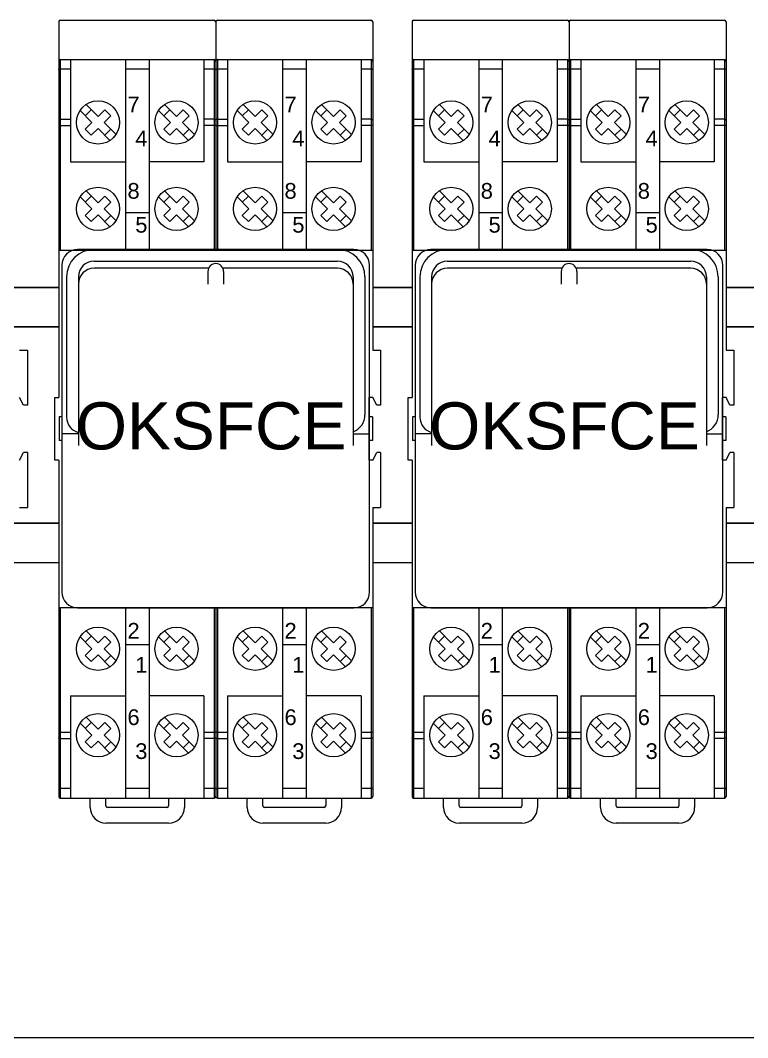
# Model space of a CAD drawing. Header units: millimetres. Extents: x 1359 to 3577, y 1336 to 3557.
# Drawn here: x 2029.5 to 2122.1, y 2256.6 to 2386.1 of the extents above; entities that cross this region are included whole.
import ezdxf

# ---------------------------------------------------------------- set-up
doc = ezdxf.new("R2010")
doc.units = ezdxf.units.MM
doc.set_wipeout_variables(frame=1)
doc.layers.add('000-PI-Oprema', color=30, linetype='Continuous', lineweight=5)
doc.layers.add('002-PI-Kabelska kanalica', color=150, linetype='Continuous')
doc.styles.get("Standard").update_dxf_attribs({"font": 'arial.ttf'})

msp = doc.modelspace()

# ---------------------------------------------------------------- linework, layer by layer
for p, q in [((1601.07, 2352.06), (2416.07, 2352.06)), ((1601.07, 2347.06), (2416.07, 2347.06)), ((1601.07, 2322.06), (2416.07, 2322.06))]:
    msp.add_line(p, q)
at = {"layer": '000-PI-Oprema', "color": 0, "linetype": 'ByBlock', "lineweight": 0}
for p, q in [((2034.57, 2386.06), (2054.17, 2386.06)), ((2054.57, 2386.06), (2074.17, 2386.06)), ((2079.57, 2386.06), (2099.17, 2386.06)), ((2099.57, 2386.06), (2119.17, 2386.06)), ((2034.57, 2381.06), (2054.17, 2381.06)), ((2035.87, 2381.06), (2035.87, 2368.06)), ((2052.87, 2381.06), (2052.87, 2368.06)), ((2054.57, 2381.06), (2074.17, 2381.06)), ((2055.87, 2381.06), (2055.87, 2368.06)), ((2072.87, 2381.06), (2072.87, 2368.06)), ((2079.57, 2381.06), (2099.17, 2381.06)), ((2080.87, 2381.06), (2080.87, 2368.06)), ((2097.87, 2381.06), (2097.87, 2368.06)), ((2099.57, 2381.06), (2119.17, 2381.06)), ((2100.87, 2381.06), (2100.87, 2368.06)), ((2117.87, 2381.06), (2117.87, 2368.06)), ((2035.87, 2379.84), (2034.57, 2379.84)), ((2045.87, 2379.84), (2042.87, 2379.84)), ((2054.17, 2379.84), (2052.87, 2379.84)), ((2055.87, 2379.84), (2054.57, 2379.84)), ((2065.87, 2379.84), (2062.87, 2379.84)), ((2074.17, 2379.84), (2072.87, 2379.84)), ((2080.87, 2379.84), (2079.57, 2379.84)), ((2090.87, 2379.84), (2087.87, 2379.84)), ((2099.17, 2379.84), (2097.87, 2379.84)), ((2100.87, 2379.84), (2099.57, 2379.84)), ((2110.87, 2379.84), (2107.87, 2379.84)), ((2119.17, 2379.84), (2117.87, 2379.84)), ((2037.85, 2375.35), (2039.37, 2373.83)), ((2047.85, 2375.35), (2049.37, 2373.83)), ((2057.85, 2375.35), (2059.37, 2373.83)), ((2067.85, 2375.35), (2069.37, 2373.83)), ((2082.85, 2375.35), (2084.37, 2373.83)), ((2092.85, 2375.35), (2094.37, 2373.83)), ((2102.85, 2375.35), (2104.37, 2373.83)), ((2112.85, 2375.35), (2114.37, 2373.83)), ((2037.08, 2374.57), (2038.59, 2373.06)), ((2037.74, 2373.9), (2038.52, 2374.68)), ((2039.37, 2373.83), (2040.22, 2374.68)), ((2040.15, 2373.06), (2041, 2373.9)), ((2040.22, 2374.68), (2041, 2373.9)), ((2047.08, 2374.57), (2048.59, 2373.06)), ((2047.74, 2373.9), (2048.52, 2374.68)), ((2049.37, 2373.83), (2050.22, 2374.68)), ((2050.15, 2373.06), (2051, 2373.9)), ((2050.22, 2374.68), (2051, 2373.9)), ((2057.08, 2374.57), (2058.59, 2373.06)), ((2057.74, 2373.9), (2058.52, 2374.68)), ((2059.37, 2373.83), (2060.22, 2374.68)), ((2060.15, 2373.06), (2061, 2373.9)), ((2060.22, 2374.68), (2061, 2373.9)), ((2067.08, 2374.57), (2068.59, 2373.06)), ((2067.74, 2373.9), (2068.52, 2374.68)), ((2069.37, 2373.83), (2070.22, 2374.68)), ((2070.15, 2373.06), (2071, 2373.9)), ((2070.22, 2374.68), (2071, 2373.9)), ((2082.08, 2374.57), (2083.59, 2373.06)), ((2082.74, 2373.9), (2083.52, 2374.68)), ((2084.37, 2373.83), (2085.22, 2374.68)), ((2085.15, 2373.06), (2086, 2373.9)), ((2085.22, 2374.68), (2086, 2373.9)), ((2092.08, 2374.57), (2093.59, 2373.06)), ((2092.74, 2373.9), (2093.52, 2374.68)), ((2094.37, 2373.83), (2095.22, 2374.68)), ((2095.15, 2373.06), (2096, 2373.9)), ((2095.22, 2374.68), (2096, 2373.9)), ((2102.08, 2374.57), (2103.59, 2373.06)), ((2102.74, 2373.9), (2103.52, 2374.68)), ((2104.37, 2373.83), (2105.22, 2374.68)), ((2105.15, 2373.06), (2106, 2373.9)), ((2105.22, 2374.68), (2106, 2373.9)), ((2112.08, 2374.57), (2113.59, 2373.06)), ((2112.74, 2373.9), (2113.52, 2374.68)), ((2114.37, 2373.83), (2115.22, 2374.68)), ((2115.15, 2373.06), (2116, 2373.9)), ((2115.22, 2374.68), (2116, 2373.9)), ((2034.37, 2372.68), (2035.87, 2372.68)), ((2034.57, 2373.46), (2035.87, 2373.46)), ((2037.74, 2372.21), (2038.59, 2373.06)), ((2040.15, 2373.06), (2041.67, 2371.54)), ((2047.74, 2372.21), (2048.59, 2373.06)), ((2050.15, 2373.06), (2051.67, 2371.54)), ((2054.17, 2373.46), (2052.87, 2373.46)), ((2054.37, 2372.68), (2052.87, 2372.68)), ((2054.37, 2372.68), (2055.87, 2372.68)), ((2054.57, 2373.46), (2055.87, 2373.46)), ((2057.74, 2372.21), (2058.59, 2373.06)), ((2060.15, 2373.06), (2061.67, 2371.54)), ((2067.74, 2372.21), (2068.59, 2373.06)), ((2070.15, 2373.06), (2071.67, 2371.54)), ((2074.17, 2373.46), (2072.87, 2373.46)), ((2074.37, 2372.68), (2072.87, 2372.68)), ((2079.37, 2372.68), (2080.87, 2372.68)), ((2079.57, 2373.46), (2080.87, 2373.46)), ((2082.74, 2372.21), (2083.59, 2373.06)), ((2085.15, 2373.06), (2086.67, 2371.54)), ((2092.74, 2372.21), (2093.59, 2373.06)), ((2095.15, 2373.06), (2096.67, 2371.54)), ((2099.17, 2373.46), (2097.87, 2373.46)), ((2099.37, 2372.68), (2097.87, 2372.68)), ((2099.37, 2372.68), (2100.87, 2372.68)), ((2099.57, 2373.46), (2100.87, 2373.46)), ((2102.74, 2372.21), (2103.59, 2373.06)), ((2105.15, 2373.06), (2106.67, 2371.54)), ((2112.74, 2372.21), (2113.59, 2373.06)), ((2115.15, 2373.06), (2116.67, 2371.54)), ((2119.17, 2373.46), (2117.87, 2373.46)), ((2119.37, 2372.68), (2117.87, 2372.68)), ((2037.74, 2372.21), (2038.52, 2371.43)), ((2038.52, 2371.43), (2039.37, 2372.28)), ((2039.37, 2372.28), (2040.89, 2370.76)), ((2040.22, 2371.43), (2041, 2372.21)), ((2047.74, 2372.21), (2048.52, 2371.43)), ((2048.52, 2371.43), (2049.37, 2372.28)), ((2049.37, 2372.28), (2050.89, 2370.76)), ((2050.22, 2371.43), (2051, 2372.21)), ((2057.74, 2372.21), (2058.52, 2371.43)), ((2058.52, 2371.43), (2059.37, 2372.28)), ((2059.37, 2372.28), (2060.89, 2370.76)), ((2060.22, 2371.43), (2061, 2372.21)), ((2067.74, 2372.21), (2068.52, 2371.43)), ((2068.52, 2371.43), (2069.37, 2372.28)), ((2069.37, 2372.28), (2070.89, 2370.76)), ((2070.22, 2371.43), (2071, 2372.21)), ((2082.74, 2372.21), (2083.52, 2371.43)), ((2083.52, 2371.43), (2084.37, 2372.28)), ((2084.37, 2372.28), (2085.89, 2370.76)), ((2085.22, 2371.43), (2086, 2372.21)), ((2092.74, 2372.21), (2093.52, 2371.43)), ((2093.52, 2371.43), (2094.37, 2372.28)), ((2094.37, 2372.28), (2095.89, 2370.76)), ((2095.22, 2371.43), (2096, 2372.21)), ((2102.74, 2372.21), (2103.52, 2371.43)), ((2103.52, 2371.43), (2104.37, 2372.28)), ((2104.37, 2372.28), (2105.89, 2370.76)), ((2105.22, 2371.43), (2106, 2372.21)), ((2112.74, 2372.21), (2113.52, 2371.43)), ((2113.52, 2371.43), (2114.37, 2372.28)), ((2114.37, 2372.28), (2115.89, 2370.76)), ((2115.22, 2371.43), (2116, 2372.21)), ((2035.87, 2368.06), (2042.87, 2368.06)), ((2052.87, 2368.06), (2045.87, 2368.06)), ((2055.87, 2368.06), (2062.87, 2368.06)), ((2072.87, 2368.06), (2065.87, 2368.06)), ((2080.87, 2368.06), (2087.87, 2368.06)), ((2097.87, 2368.06), (2090.87, 2368.06)), ((2100.87, 2368.06), (2107.87, 2368.06)), ((2117.87, 2368.06), (2110.87, 2368.06)), ((2037.08, 2363.57), (2038.59, 2362.06)), ((2037.74, 2362.9), (2038.52, 2363.68)), ((2037.85, 2364.35), (2039.37, 2362.83)), ((2039.37, 2362.83), (2040.22, 2363.68)), ((2040.22, 2363.68), (2041, 2362.9)), ((2047.08, 2363.57), (2048.59, 2362.06)), ((2047.74, 2362.9), (2048.52, 2363.68)), ((2047.85, 2364.35), (2049.37, 2362.83)), ((2049.37, 2362.83), (2050.22, 2363.68)), ((2050.22, 2363.68), (2051, 2362.9)), ((2057.08, 2363.57), (2058.59, 2362.06)), ((2057.74, 2362.9), (2058.52, 2363.68)), ((2057.85, 2364.35), (2059.37, 2362.83)), ((2059.37, 2362.83), (2060.22, 2363.68)), ((2060.22, 2363.68), (2061, 2362.9)), ((2067.08, 2363.57), (2068.59, 2362.06)), ((2067.74, 2362.9), (2068.52, 2363.68)), ((2067.85, 2364.35), (2069.37, 2362.83)), ((2069.37, 2362.83), (2070.22, 2363.68)), ((2070.22, 2363.68), (2071, 2362.9)), ((2082.08, 2363.57), (2083.59, 2362.06)), ((2082.74, 2362.9), (2083.52, 2363.68)), ((2082.85, 2364.35), (2084.37, 2362.83)), ((2084.37, 2362.83), (2085.22, 2363.68)), ((2085.22, 2363.68), (2086, 2362.9)), ((2092.08, 2363.57), (2093.59, 2362.06)), ((2092.74, 2362.9), (2093.52, 2363.68)), ((2092.85, 2364.35), (2094.37, 2362.83)), ((2094.37, 2362.83), (2095.22, 2363.68)), ((2095.22, 2363.68), (2096, 2362.9)), ((2102.08, 2363.57), (2103.59, 2362.06)), ((2102.74, 2362.9), (2103.52, 2363.68)), ((2102.85, 2364.35), (2104.37, 2362.83)), ((2104.37, 2362.83), (2105.22, 2363.68)), ((2105.22, 2363.68), (2106, 2362.9)), ((2112.08, 2363.57), (2113.59, 2362.06)), ((2112.74, 2362.9), (2113.52, 2363.68)), ((2112.85, 2364.35), (2114.37, 2362.83)), ((2114.37, 2362.83), (2115.22, 2363.68)), ((2115.22, 2363.68), (2116, 2362.9)), ((2040.15, 2362.06), (2041, 2362.9)), ((2050.15, 2362.06), (2051, 2362.9)), ((2060.15, 2362.06), (2061, 2362.9)), ((2070.15, 2362.06), (2071, 2362.9)), ((2085.15, 2362.06), (2086, 2362.9)), ((2095.15, 2362.06), (2096, 2362.9)), ((2105.15, 2362.06), (2106, 2362.9)), ((2115.15, 2362.06), (2116, 2362.9)), ((2037.74, 2361.21), (2038.59, 2362.06)), ((2037.74, 2361.21), (2038.52, 2360.43)), ((2038.52, 2360.43), (2039.37, 2361.28)), ((2039.37, 2361.28), (2040.89, 2359.76)), ((2040.15, 2362.06), (2041.67, 2360.54)), ((2040.22, 2360.43), (2041, 2361.21)), ((2045.87, 2361.54), (2042.87, 2361.54)), ((2047.74, 2361.21), (2048.59, 2362.06)), ((2047.74, 2361.21), (2048.52, 2360.43)), ((2048.52, 2360.43), (2049.37, 2361.28)), ((2049.37, 2361.28), (2050.89, 2359.76)), ((2050.15, 2362.06), (2051.67, 2360.54)), ((2050.22, 2360.43), (2051, 2361.21)), ((2057.74, 2361.21), (2058.59, 2362.06)), ((2057.74, 2361.21), (2058.52, 2360.43)), ((2058.52, 2360.43), (2059.37, 2361.28)), ((2059.37, 2361.28), (2060.89, 2359.76)), ((2060.15, 2362.06), (2061.67, 2360.54)), ((2060.22, 2360.43), (2061, 2361.21)), ((2065.87, 2361.54), (2062.87, 2361.54)), ((2067.74, 2361.21), (2068.59, 2362.06)), ((2067.74, 2361.21), (2068.52, 2360.43)), ((2068.52, 2360.43), (2069.37, 2361.28)), ((2069.37, 2361.28), (2070.89, 2359.76)), ((2070.15, 2362.06), (2071.67, 2360.54)), ((2070.22, 2360.43), (2071, 2361.21)), ((2082.74, 2361.21), (2083.59, 2362.06)), ((2082.74, 2361.21), (2083.52, 2360.43)), ((2083.52, 2360.43), (2084.37, 2361.28)), ((2084.37, 2361.28), (2085.89, 2359.76)), ((2085.15, 2362.06), (2086.67, 2360.54)), ((2085.22, 2360.43), (2086, 2361.21)), ((2090.87, 2361.54), (2087.87, 2361.54)), ((2092.74, 2361.21), (2093.59, 2362.06)), ((2092.74, 2361.21), (2093.52, 2360.43)), ((2093.52, 2360.43), (2094.37, 2361.28)), ((2094.37, 2361.28), (2095.89, 2359.76)), ((2095.15, 2362.06), (2096.67, 2360.54)), ((2095.22, 2360.43), (2096, 2361.21)), ((2102.74, 2361.21), (2103.59, 2362.06)), ((2102.74, 2361.21), (2103.52, 2360.43)), ((2103.52, 2360.43), (2104.37, 2361.28)), ((2104.37, 2361.28), (2105.89, 2359.76)), ((2105.15, 2362.06), (2106.67, 2360.54)), ((2105.22, 2360.43), (2106, 2361.21)), ((2110.87, 2361.54), (2107.87, 2361.54)), ((2112.74, 2361.21), (2113.59, 2362.06)), ((2112.74, 2361.21), (2113.52, 2360.43)), ((2113.52, 2360.43), (2114.37, 2361.28)), ((2114.37, 2361.28), (2115.89, 2359.76)), ((2115.15, 2362.06), (2116.67, 2360.54)), ((2115.22, 2360.43), (2116, 2361.21)), ((2029.37, 2344.06), (2030.37, 2344.06)), ((2030.37, 2344.06), (2030.37, 2337.06)), ((2075.37, 2344.06), (2075.37, 2337.06)), ((2120.37, 2344.06), (2120.37, 2337.06)), ((2029.87, 2337.06), (2029.37, 2338.06)), ((2030.37, 2337.06), (2029.87, 2337.06)), ((2029.37, 2330.06), (2029.87, 2331.06)), ((2030.37, 2331.06), (2029.87, 2331.06)), ((2030.37, 2331.06), (2030.37, 2324.06)), ((2075.37, 2331.06), (2075.37, 2324.06)), ((2120.37, 2331.06), (2120.37, 2324.06)), ((2029.37, 2324.06), (2030.37, 2324.06)), ((2037.85, 2308.35), (2039.37, 2306.83)), ((2047.85, 2308.35), (2049.37, 2306.83)), ((2057.85, 2308.35), (2059.37, 2306.83)), ((2067.85, 2308.35), (2069.37, 2306.83)), ((2082.85, 2308.35), (2084.37, 2306.83)), ((2092.85, 2308.35), (2094.37, 2306.83)), ((2102.85, 2308.35), (2104.37, 2306.83)), ((2112.85, 2308.35), (2114.37, 2306.83)), ((2037.08, 2307.57), (2038.59, 2306.06)), ((2037.74, 2306.9), (2038.52, 2307.68)), ((2039.37, 2306.83), (2040.22, 2307.68)), ((2040.15, 2306.06), (2041, 2306.9)), ((2040.22, 2307.68), (2041, 2306.9)), ((2045.87, 2306.57), (2042.87, 2306.57)), ((2047.08, 2307.57), (2048.59, 2306.06)), ((2047.74, 2306.9), (2048.52, 2307.68)), ((2049.37, 2306.83), (2050.22, 2307.68)), ((2050.15, 2306.06), (2051, 2306.9)), ((2050.22, 2307.68), (2051, 2306.9)), ((2057.08, 2307.57), (2058.59, 2306.06)), ((2057.74, 2306.9), (2058.52, 2307.68)), ((2059.37, 2306.83), (2060.22, 2307.68)), ((2060.15, 2306.06), (2061, 2306.9)), ((2060.22, 2307.68), (2061, 2306.9)), ((2065.87, 2306.57), (2062.87, 2306.57)), ((2067.08, 2307.57), (2068.59, 2306.06)), ((2067.74, 2306.9), (2068.52, 2307.68)), ((2069.37, 2306.83), (2070.22, 2307.68)), ((2070.15, 2306.06), (2071, 2306.9)), ((2070.22, 2307.68), (2071, 2306.9)), ((2082.08, 2307.57), (2083.59, 2306.06)), ((2082.74, 2306.9), (2083.52, 2307.68)), ((2084.37, 2306.83), (2085.22, 2307.68)), ((2085.15, 2306.06), (2086, 2306.9)), ((2085.22, 2307.68), (2086, 2306.9)), ((2090.87, 2306.57), (2087.87, 2306.57)), ((2092.08, 2307.57), (2093.59, 2306.06)), ((2092.74, 2306.9), (2093.52, 2307.68)), ((2094.37, 2306.83), (2095.22, 2307.68)), ((2095.15, 2306.06), (2096, 2306.9)), ((2095.22, 2307.68), (2096, 2306.9)), ((2102.08, 2307.57), (2103.59, 2306.06)), ((2102.74, 2306.9), (2103.52, 2307.68)), ((2104.37, 2306.83), (2105.22, 2307.68)), ((2105.15, 2306.06), (2106, 2306.9)), ((2105.22, 2307.68), (2106, 2306.9)), ((2110.87, 2306.57), (2107.87, 2306.57)), ((2112.08, 2307.57), (2113.59, 2306.06)), ((2112.74, 2306.9), (2113.52, 2307.68)), ((2114.37, 2306.83), (2115.22, 2307.68)), ((2115.15, 2306.06), (2116, 2306.9)), ((2115.22, 2307.68), (2116, 2306.9)), ((2037.74, 2305.21), (2038.59, 2306.06)), ((2037.74, 2305.21), (2038.52, 2304.43)), ((2038.52, 2304.43), (2039.37, 2305.28)), ((2039.37, 2305.28), (2040.89, 2303.76)), ((2040.15, 2306.06), (2041.67, 2304.54)), ((2040.22, 2304.43), (2041, 2305.21)), ((2047.74, 2305.21), (2048.59, 2306.06)), ((2047.74, 2305.21), (2048.52, 2304.43)), ((2048.52, 2304.43), (2049.37, 2305.28)), ((2049.37, 2305.28), (2050.89, 2303.76)), ((2050.15, 2306.06), (2051.67, 2304.54)), ((2050.22, 2304.43), (2051, 2305.21)), ((2057.74, 2305.21), (2058.59, 2306.06)), ((2057.74, 2305.21), (2058.52, 2304.43)), ((2058.52, 2304.43), (2059.37, 2305.28)), ((2059.37, 2305.28), (2060.89, 2303.76)), ((2060.15, 2306.06), (2061.67, 2304.54)), ((2060.22, 2304.43), (2061, 2305.21)), ((2067.74, 2305.21), (2068.59, 2306.06)), ((2067.74, 2305.21), (2068.52, 2304.43)), ((2068.52, 2304.43), (2069.37, 2305.28)), ((2069.37, 2305.28), (2070.89, 2303.76)), ((2070.15, 2306.06), (2071.67, 2304.54)), ((2070.22, 2304.43), (2071, 2305.21)), ((2082.74, 2305.21), (2083.59, 2306.06)), ((2082.74, 2305.21), (2083.52, 2304.43)), ((2083.52, 2304.43), (2084.37, 2305.28)), ((2084.37, 2305.28), (2085.89, 2303.76)), ((2085.15, 2306.06), (2086.67, 2304.54)), ((2085.22, 2304.43), (2086, 2305.21)), ((2092.74, 2305.21), (2093.59, 2306.06)), ((2092.74, 2305.21), (2093.52, 2304.43)), ((2093.52, 2304.43), (2094.37, 2305.28)), ((2094.37, 2305.28), (2095.89, 2303.76)), ((2095.15, 2306.06), (2096.67, 2304.54)), ((2095.22, 2304.43), (2096, 2305.21)), ((2102.74, 2305.21), (2103.59, 2306.06)), ((2102.74, 2305.21), (2103.52, 2304.43)), ((2103.52, 2304.43), (2104.37, 2305.28)), ((2104.37, 2305.28), (2105.89, 2303.76)), ((2105.15, 2306.06), (2106.67, 2304.54)), ((2105.22, 2304.43), (2106, 2305.21)), ((2112.74, 2305.21), (2113.59, 2306.06)), ((2112.74, 2305.21), (2113.52, 2304.43)), ((2113.52, 2304.43), (2114.37, 2305.28)), ((2114.37, 2305.28), (2115.89, 2303.76)), ((2115.15, 2306.06), (2116.67, 2304.54)), ((2115.22, 2304.43), (2116, 2305.21)), ((2035.87, 2300.06), (2035.87, 2287.06)), ((2035.87, 2300.06), (2042.87, 2300.06)), ((2052.87, 2300.06), (2045.87, 2300.06)), ((2052.87, 2300.06), (2052.87, 2287.06)), ((2055.87, 2300.06), (2055.87, 2287.06)), ((2055.87, 2300.06), (2062.87, 2300.06)), ((2072.87, 2300.06), (2065.87, 2300.06)), ((2072.87, 2300.06), (2072.87, 2287.06)), ((2080.87, 2300.06), (2080.87, 2287.06)), ((2080.87, 2300.06), (2087.87, 2300.06)), ((2097.87, 2300.06), (2090.87, 2300.06)), ((2097.87, 2300.06), (2097.87, 2287.06)), ((2100.87, 2300.06), (2100.87, 2287.06)), ((2100.87, 2300.06), (2107.87, 2300.06)), ((2117.87, 2300.06), (2110.87, 2300.06)), ((2117.87, 2300.06), (2117.87, 2287.06)), ((2037.85, 2297.35), (2039.37, 2295.83)), ((2047.85, 2297.35), (2049.37, 2295.83)), ((2057.85, 2297.35), (2059.37, 2295.83)), ((2067.85, 2297.35), (2069.37, 2295.83)), ((2082.85, 2297.35), (2084.37, 2295.83)), ((2092.85, 2297.35), (2094.37, 2295.83)), ((2102.85, 2297.35), (2104.37, 2295.83)), ((2112.85, 2297.35), (2114.37, 2295.83)), ((2037.08, 2296.57), (2038.59, 2295.06)), ((2037.74, 2295.9), (2038.52, 2296.68)), ((2039.37, 2295.83), (2040.22, 2296.68)), ((2040.22, 2296.68), (2041, 2295.9)), ((2047.08, 2296.57), (2048.59, 2295.06)), ((2047.74, 2295.9), (2048.52, 2296.68)), ((2049.37, 2295.83), (2050.22, 2296.68)), ((2050.22, 2296.68), (2051, 2295.9)), ((2057.08, 2296.57), (2058.59, 2295.06)), ((2057.74, 2295.9), (2058.52, 2296.68)), ((2059.37, 2295.83), (2060.22, 2296.68)), ((2060.22, 2296.68), (2061, 2295.9)), ((2067.08, 2296.57), (2068.59, 2295.06)), ((2067.74, 2295.9), (2068.52, 2296.68)), ((2069.37, 2295.83), (2070.22, 2296.68)), ((2070.22, 2296.68), (2071, 2295.9)), ((2082.08, 2296.57), (2083.59, 2295.06)), ((2082.74, 2295.9), (2083.52, 2296.68)), ((2084.37, 2295.83), (2085.22, 2296.68)), ((2085.22, 2296.68), (2086, 2295.9)), ((2092.08, 2296.57), (2093.59, 2295.06)), ((2092.74, 2295.9), (2093.52, 2296.68)), ((2094.37, 2295.83), (2095.22, 2296.68)), ((2095.22, 2296.68), (2096, 2295.9)), ((2102.08, 2296.57), (2103.59, 2295.06)), ((2102.74, 2295.9), (2103.52, 2296.68)), ((2104.37, 2295.83), (2105.22, 2296.68)), ((2105.22, 2296.68), (2106, 2295.9)), ((2112.08, 2296.57), (2113.59, 2295.06)), ((2112.74, 2295.9), (2113.52, 2296.68)), ((2114.37, 2295.83), (2115.22, 2296.68)), ((2115.22, 2296.68), (2116, 2295.9)), ((2034.37, 2295.43), (2035.87, 2295.43)), ((2037.74, 2294.21), (2038.59, 2295.06)), ((2040.15, 2295.06), (2041, 2295.9)), ((2040.15, 2295.06), (2041.67, 2293.54)), ((2047.74, 2294.21), (2048.59, 2295.06)), ((2050.15, 2295.06), (2051, 2295.9)), ((2050.15, 2295.06), (2051.67, 2293.54)), ((2052.87, 2295.43), (2054.37, 2295.43)), ((2054.37, 2295.43), (2055.87, 2295.43)), ((2057.74, 2294.21), (2058.59, 2295.06)), ((2060.15, 2295.06), (2061, 2295.9)), ((2060.15, 2295.06), (2061.67, 2293.54)), ((2067.74, 2294.21), (2068.59, 2295.06)), ((2070.15, 2295.06), (2071, 2295.9)), ((2070.15, 2295.06), (2071.67, 2293.54)), ((2072.87, 2295.43), (2074.37, 2295.43)), ((2079.37, 2295.43), (2080.87, 2295.43)), ((2082.74, 2294.21), (2083.59, 2295.06)), ((2085.15, 2295.06), (2086, 2295.9)), ((2085.15, 2295.06), (2086.67, 2293.54)), ((2092.74, 2294.21), (2093.59, 2295.06)), ((2095.15, 2295.06), (2096, 2295.9)), ((2095.15, 2295.06), (2096.67, 2293.54)), ((2097.87, 2295.43), (2099.37, 2295.43)), ((2099.37, 2295.43), (2100.87, 2295.43)), ((2102.74, 2294.21), (2103.59, 2295.06)), ((2105.15, 2295.06), (2106, 2295.9)), ((2105.15, 2295.06), (2106.67, 2293.54)), ((2112.74, 2294.21), (2113.59, 2295.06)), ((2115.15, 2295.06), (2116, 2295.9)), ((2115.15, 2295.06), (2116.67, 2293.54)), ((2117.87, 2295.43), (2119.37, 2295.43)), ((2034.57, 2294.65), (2035.87, 2294.65)), ((2037.74, 2294.21), (2038.52, 2293.43)), ((2038.52, 2293.43), (2039.37, 2294.28)), ((2039.37, 2294.28), (2040.89, 2292.76)), ((2040.22, 2293.43), (2041, 2294.21)), ((2047.74, 2294.21), (2048.52, 2293.43)), ((2048.52, 2293.43), (2049.37, 2294.28)), ((2049.37, 2294.28), (2050.89, 2292.76)), ((2050.22, 2293.43), (2051, 2294.21)), ((2054.17, 2294.65), (2052.87, 2294.65)), ((2054.57, 2294.65), (2055.87, 2294.65)), ((2057.74, 2294.21), (2058.52, 2293.43)), ((2058.52, 2293.43), (2059.37, 2294.28)), ((2059.37, 2294.28), (2060.89, 2292.76)), ((2060.22, 2293.43), (2061, 2294.21)), ((2067.74, 2294.21), (2068.52, 2293.43)), ((2068.52, 2293.43), (2069.37, 2294.28)), ((2069.37, 2294.28), (2070.89, 2292.76)), ((2070.22, 2293.43), (2071, 2294.21)), ((2074.17, 2294.65), (2072.87, 2294.65)), ((2079.57, 2294.65), (2080.87, 2294.65)), ((2082.74, 2294.21), (2083.52, 2293.43)), ((2083.52, 2293.43), (2084.37, 2294.28)), ((2084.37, 2294.28), (2085.89, 2292.76)), ((2085.22, 2293.43), (2086, 2294.21)), ((2092.74, 2294.21), (2093.52, 2293.43)), ((2093.52, 2293.43), (2094.37, 2294.28)), ((2094.37, 2294.28), (2095.89, 2292.76)), ((2095.22, 2293.43), (2096, 2294.21)), ((2099.17, 2294.65), (2097.87, 2294.65)), ((2099.57, 2294.65), (2100.87, 2294.65)), ((2102.74, 2294.21), (2103.52, 2293.43)), ((2103.52, 2293.43), (2104.37, 2294.28)), ((2104.37, 2294.28), (2105.89, 2292.76)), ((2105.22, 2293.43), (2106, 2294.21)), ((2112.74, 2294.21), (2113.52, 2293.43)), ((2113.52, 2293.43), (2114.37, 2294.28)), ((2114.37, 2294.28), (2115.89, 2292.76)), ((2115.22, 2293.43), (2116, 2294.21)), ((2119.17, 2294.65), (2117.87, 2294.65)), ((2035.87, 2288.27), (2034.57, 2288.27)), ((2045.87, 2288.27), (2042.87, 2288.27)), ((2054.17, 2288.27), (2052.87, 2288.27)), ((2055.87, 2288.27), (2054.57, 2288.27)), ((2065.87, 2288.27), (2062.87, 2288.27)), ((2074.17, 2288.27), (2072.87, 2288.27)), ((2080.87, 2288.27), (2079.57, 2288.27)), ((2090.87, 2288.27), (2087.87, 2288.27)), ((2099.17, 2288.27), (2097.87, 2288.27)), ((2100.87, 2288.27), (2099.57, 2288.27)), ((2110.87, 2288.27), (2107.87, 2288.27)), ((2119.17, 2288.27), (2117.87, 2288.27)), ((2034.57, 2287.06), (2054.17, 2287.06)), ((2038.37, 2285.86), (2038.37, 2287.06)), ((2040.37, 2286.06), (2040.37, 2287.06)), ((2040.37, 2286.06), (2040.37, 2287.06)), ((2048.37, 2287.06), (2048.37, 2286.06)), ((2048.37, 2287.06), (2048.37, 2286.06)), ((2050.37, 2287.06), (2050.37, 2285.86)), ((2054.57, 2287.06), (2074.17, 2287.06)), ((2058.37, 2285.86), (2058.37, 2287.06)), ((2060.37, 2286.06), (2060.37, 2287.06)), ((2068.37, 2287.06), (2068.37, 2286.06)), ((2070.37, 2287.06), (2070.37, 2285.86)), ((2079.57, 2287.06), (2099.17, 2287.06)), ((2083.37, 2285.86), (2083.37, 2287.06)), ((2085.37, 2286.06), (2085.37, 2287.06)), ((2085.37, 2286.06), (2085.37, 2287.06)), ((2093.37, 2287.06), (2093.37, 2286.06)), ((2093.37, 2287.06), (2093.37, 2286.06)), ((2095.37, 2287.06), (2095.37, 2285.86)), ((2099.57, 2287.06), (2119.17, 2287.06)), ((2103.37, 2285.86), (2103.37, 2287.06)), ((2105.37, 2286.06), (2105.37, 2287.06)), ((2113.37, 2287.06), (2113.37, 2286.06)), ((2115.37, 2287.06), (2115.37, 2285.86)), ((2048.17, 2285.86), (2040.57, 2285.86)), ((2048.17, 2285.86), (2040.57, 2285.86)), ((2068.17, 2285.86), (2060.57, 2285.86)), ((2093.17, 2285.86), (2085.57, 2285.86)), ((2093.17, 2285.86), (2085.57, 2285.86)), ((2113.17, 2285.86), (2105.57, 2285.86)), ((2048.37, 2283.86), (2040.37, 2283.86)), ((2068.37, 2283.86), (2060.37, 2283.86)), ((2093.37, 2283.86), (2085.37, 2283.86)), ((2113.37, 2283.86), (2105.37, 2283.86))]:
    msp.add_line(p, q, dxfattribs=at)
for points in [[(2034.37, 2379.76), (2034.37, 2379.77), (2034.38, 2379.78), (2034.39, 2379.79), (2034.4, 2379.8), (2034.41, 2379.81), (2034.43, 2379.82), (2034.45, 2379.82), (2034.47, 2379.83), (2034.49, 2379.84), (2034.52, 2379.84), (2034.55, 2379.84), (2034.57, 2379.84)], [(2054.37, 2379.76), (2054.37, 2379.77), (2054.36, 2379.78), (2054.36, 2379.79), (2054.34, 2379.8), (2054.33, 2379.81), (2054.31, 2379.82), (2054.29, 2379.82), (2054.27, 2379.83), (2054.25, 2379.84), (2054.22, 2379.84), (2054.2, 2379.84), (2054.17, 2379.84)], [(2054.37, 2379.76), (2054.37, 2379.77), (2054.38, 2379.78), (2054.39, 2379.79), (2054.4, 2379.8), (2054.41, 2379.81), (2054.43, 2379.82), (2054.45, 2379.82), (2054.47, 2379.83), (2054.49, 2379.84), (2054.52, 2379.84), (2054.55, 2379.84), (2054.57, 2379.84)], [(2074.37, 2379.76), (2074.37, 2379.77), (2074.36, 2379.78), (2074.36, 2379.79), (2074.34, 2379.8), (2074.33, 2379.81), (2074.31, 2379.82), (2074.29, 2379.82), (2074.27, 2379.83), (2074.25, 2379.84), (2074.22, 2379.84), (2074.2, 2379.84), (2074.17, 2379.84)], [(2079.37, 2379.76), (2079.37, 2379.77), (2079.38, 2379.78), (2079.39, 2379.79), (2079.4, 2379.8), (2079.41, 2379.81), (2079.43, 2379.82), (2079.45, 2379.82), (2079.47, 2379.83), (2079.49, 2379.84), (2079.52, 2379.84), (2079.55, 2379.84), (2079.57, 2379.84)], [(2099.37, 2379.76), (2099.37, 2379.77), (2099.36, 2379.78), (2099.36, 2379.79), (2099.34, 2379.8), (2099.33, 2379.81), (2099.31, 2379.82), (2099.29, 2379.82), (2099.27, 2379.83), (2099.25, 2379.84), (2099.22, 2379.84), (2099.2, 2379.84), (2099.17, 2379.84)], [(2099.37, 2379.76), (2099.37, 2379.77), (2099.38, 2379.78), (2099.39, 2379.79), (2099.4, 2379.8), (2099.41, 2379.81), (2099.43, 2379.82), (2099.45, 2379.82), (2099.47, 2379.83), (2099.49, 2379.84), (2099.52, 2379.84), (2099.55, 2379.84), (2099.57, 2379.84)], [(2119.37, 2379.76), (2119.37, 2379.77), (2119.36, 2379.78), (2119.36, 2379.79), (2119.34, 2379.8), (2119.33, 2379.81), (2119.31, 2379.82), (2119.29, 2379.82), (2119.27, 2379.83), (2119.25, 2379.84), (2119.22, 2379.84), (2119.2, 2379.84), (2119.17, 2379.84)], [(2034.57, 2373.46), (2034.55, 2373.46), (2034.52, 2373.46), (2034.49, 2373.46), (2034.47, 2373.45), (2034.45, 2373.45), (2034.43, 2373.44), (2034.41, 2373.43), (2034.4, 2373.42), (2034.39, 2373.42), (2034.38, 2373.41), (2034.37, 2373.4), (2034.37, 2373.39)], [(2054.17, 2373.46), (2054.2, 2373.46), (2054.22, 2373.46), (2054.25, 2373.46), (2054.27, 2373.45), (2054.29, 2373.45), (2054.31, 2373.44), (2054.33, 2373.43), (2054.34, 2373.42), (2054.36, 2373.42), (2054.36, 2373.41), (2054.37, 2373.4), (2054.37, 2373.39)], [(2054.57, 2373.46), (2054.55, 2373.46), (2054.52, 2373.46), (2054.49, 2373.46), (2054.47, 2373.45), (2054.45, 2373.45), (2054.43, 2373.44), (2054.41, 2373.43), (2054.4, 2373.42), (2054.39, 2373.42), (2054.38, 2373.41), (2054.37, 2373.4), (2054.37, 2373.39)], [(2074.17, 2373.46), (2074.2, 2373.46), (2074.22, 2373.46), (2074.25, 2373.46), (2074.27, 2373.45), (2074.29, 2373.45), (2074.31, 2373.44), (2074.33, 2373.43), (2074.34, 2373.42), (2074.36, 2373.42), (2074.36, 2373.41), (2074.37, 2373.4), (2074.37, 2373.39)], [(2079.57, 2373.46), (2079.55, 2373.46), (2079.52, 2373.46), (2079.49, 2373.46), (2079.47, 2373.45), (2079.45, 2373.45), (2079.43, 2373.44), (2079.41, 2373.43), (2079.4, 2373.42), (2079.39, 2373.42), (2079.38, 2373.41), (2079.37, 2373.4), (2079.37, 2373.39)], [(2099.17, 2373.46), (2099.2, 2373.46), (2099.22, 2373.46), (2099.25, 2373.46), (2099.27, 2373.45), (2099.29, 2373.45), (2099.31, 2373.44), (2099.33, 2373.43), (2099.34, 2373.42), (2099.36, 2373.42), (2099.36, 2373.41), (2099.37, 2373.4), (2099.37, 2373.39)], [(2099.57, 2373.46), (2099.55, 2373.46), (2099.52, 2373.46), (2099.49, 2373.46), (2099.47, 2373.45), (2099.45, 2373.45), (2099.43, 2373.44), (2099.41, 2373.43), (2099.4, 2373.42), (2099.39, 2373.42), (2099.38, 2373.41), (2099.37, 2373.4), (2099.37, 2373.39)], [(2119.17, 2373.46), (2119.2, 2373.46), (2119.22, 2373.46), (2119.25, 2373.46), (2119.27, 2373.45), (2119.29, 2373.45), (2119.31, 2373.44), (2119.33, 2373.43), (2119.34, 2373.42), (2119.36, 2373.42), (2119.36, 2373.41), (2119.37, 2373.4), (2119.37, 2373.39)], [(2034.57, 2294.65), (2034.55, 2294.65), (2034.52, 2294.65), (2034.49, 2294.65), (2034.47, 2294.66), (2034.45, 2294.66), (2034.43, 2294.67), (2034.41, 2294.68), (2034.4, 2294.69), (2034.39, 2294.7), (2034.38, 2294.71), (2034.37, 2294.72), (2034.37, 2294.73)], [(2054.37, 2294.73), (2054.37, 2294.72), (2054.36, 2294.71), (2054.36, 2294.7), (2054.34, 2294.69), (2054.33, 2294.68), (2054.31, 2294.67), (2054.29, 2294.66), (2054.27, 2294.66), (2054.25, 2294.65), (2054.22, 2294.65), (2054.2, 2294.65), (2054.17, 2294.65)], [(2054.57, 2294.65), (2054.55, 2294.65), (2054.52, 2294.65), (2054.49, 2294.65), (2054.47, 2294.66), (2054.45, 2294.66), (2054.43, 2294.67), (2054.41, 2294.68), (2054.4, 2294.69), (2054.39, 2294.7), (2054.38, 2294.71), (2054.37, 2294.72), (2054.37, 2294.73)], [(2074.37, 2294.73), (2074.37, 2294.72), (2074.36, 2294.71), (2074.36, 2294.7), (2074.34, 2294.69), (2074.33, 2294.68), (2074.31, 2294.67), (2074.29, 2294.66), (2074.27, 2294.66), (2074.25, 2294.65), (2074.22, 2294.65), (2074.2, 2294.65), (2074.17, 2294.65)], [(2079.57, 2294.65), (2079.55, 2294.65), (2079.52, 2294.65), (2079.49, 2294.65), (2079.47, 2294.66), (2079.45, 2294.66), (2079.43, 2294.67), (2079.41, 2294.68), (2079.4, 2294.69), (2079.39, 2294.7), (2079.38, 2294.71), (2079.37, 2294.72), (2079.37, 2294.73)], [(2099.37, 2294.73), (2099.37, 2294.72), (2099.36, 2294.71), (2099.36, 2294.7), (2099.34, 2294.69), (2099.33, 2294.68), (2099.31, 2294.67), (2099.29, 2294.66), (2099.27, 2294.66), (2099.25, 2294.65), (2099.22, 2294.65), (2099.2, 2294.65), (2099.17, 2294.65)], [(2099.57, 2294.65), (2099.55, 2294.65), (2099.52, 2294.65), (2099.49, 2294.65), (2099.47, 2294.66), (2099.45, 2294.66), (2099.43, 2294.67), (2099.41, 2294.68), (2099.4, 2294.69), (2099.39, 2294.7), (2099.38, 2294.71), (2099.37, 2294.72), (2099.37, 2294.73)], [(2119.37, 2294.73), (2119.37, 2294.72), (2119.36, 2294.71), (2119.36, 2294.7), (2119.34, 2294.69), (2119.33, 2294.68), (2119.31, 2294.67), (2119.29, 2294.66), (2119.27, 2294.66), (2119.25, 2294.65), (2119.22, 2294.65), (2119.2, 2294.65), (2119.17, 2294.65)], [(2034.37, 2288.35), (2034.37, 2288.34), (2034.38, 2288.33), (2034.39, 2288.32), (2034.4, 2288.31), (2034.41, 2288.3), (2034.43, 2288.29), (2034.45, 2288.29), (2034.47, 2288.28), (2034.49, 2288.28), (2034.52, 2288.27), (2034.55, 2288.27), (2034.57, 2288.27)], [(2054.17, 2288.27), (2054.2, 2288.27), (2054.22, 2288.27), (2054.25, 2288.28), (2054.27, 2288.28), (2054.29, 2288.29), (2054.31, 2288.29), (2054.33, 2288.3), (2054.34, 2288.31), (2054.36, 2288.32), (2054.36, 2288.33), (2054.37, 2288.34), (2054.37, 2288.35)], [(2054.37, 2288.35), (2054.37, 2288.34), (2054.38, 2288.33), (2054.39, 2288.32), (2054.4, 2288.31), (2054.41, 2288.3), (2054.43, 2288.29), (2054.45, 2288.29), (2054.47, 2288.28), (2054.49, 2288.28), (2054.52, 2288.27), (2054.55, 2288.27), (2054.57, 2288.27)], [(2074.17, 2288.27), (2074.2, 2288.27), (2074.22, 2288.27), (2074.25, 2288.28), (2074.27, 2288.28), (2074.29, 2288.29), (2074.31, 2288.29), (2074.33, 2288.3), (2074.34, 2288.31), (2074.36, 2288.32), (2074.36, 2288.33), (2074.37, 2288.34), (2074.37, 2288.35)], [(2079.37, 2288.35), (2079.37, 2288.34), (2079.38, 2288.33), (2079.39, 2288.32), (2079.4, 2288.31), (2079.41, 2288.3), (2079.43, 2288.29), (2079.45, 2288.29), (2079.47, 2288.28), (2079.49, 2288.28), (2079.52, 2288.27), (2079.55, 2288.27), (2079.57, 2288.27)], [(2099.17, 2288.27), (2099.2, 2288.27), (2099.22, 2288.27), (2099.25, 2288.28), (2099.27, 2288.28), (2099.29, 2288.29), (2099.31, 2288.29), (2099.33, 2288.3), (2099.34, 2288.31), (2099.36, 2288.32), (2099.36, 2288.33), (2099.37, 2288.34), (2099.37, 2288.35)], [(2099.37, 2288.35), (2099.37, 2288.34), (2099.38, 2288.33), (2099.39, 2288.32), (2099.4, 2288.31), (2099.41, 2288.3), (2099.43, 2288.29), (2099.45, 2288.29), (2099.47, 2288.28), (2099.49, 2288.28), (2099.52, 2288.27), (2099.55, 2288.27), (2099.57, 2288.27)], [(2119.17, 2288.27), (2119.2, 2288.27), (2119.22, 2288.27), (2119.25, 2288.28), (2119.27, 2288.28), (2119.29, 2288.29), (2119.31, 2288.29), (2119.33, 2288.3), (2119.34, 2288.31), (2119.36, 2288.32), (2119.36, 2288.33), (2119.37, 2288.34), (2119.37, 2288.35)]]:
    msp.add_lwpolyline(points, dxfattribs=at)
for centre in [(2039.37, 2373.06), (2049.37, 2373.06), (2059.37, 2373.06), (2069.37, 2373.06), (2084.37, 2373.06), (2094.37, 2373.06), (2104.37, 2373.06), (2114.37, 2373.06), (2039.37, 2362.06), (2049.37, 2362.06), (2059.37, 2362.06), (2069.37, 2362.06), (2084.37, 2362.06), (2094.37, 2362.06), (2104.37, 2362.06), (2114.37, 2362.06), (2039.37, 2306.06), (2049.37, 2306.06), (2059.37, 2306.06), (2069.37, 2306.06), (2084.37, 2306.06), (2094.37, 2306.06), (2104.37, 2306.06), (2114.37, 2306.06), (2039.37, 2295.06), (2049.37, 2295.06), (2059.37, 2295.06), (2069.37, 2295.06), (2084.37, 2295.06), (2094.37, 2295.06), (2104.37, 2295.06), (2114.37, 2295.06)]:
    msp.add_circle(centre, 2.75, dxfattribs=at)
for centre, radius, start, end in [((2034.57, 2385.86), 0.2, 90, 180), ((2054.17, 2385.86), 0.2, 0, 90), ((2054.57, 2385.86), 0.2, 90, 180), ((2074.17, 2385.86), 0.2, 0, 90), ((2079.57, 2385.86), 0.2, 90, 180), ((2099.17, 2385.86), 0.2, 0, 90), ((2099.57, 2385.86), 0.2, 90, 180), ((2119.17, 2385.86), 0.2, 0, 90), ((2034.57, 2380.86), 0.2, 90, 180), ((2054.17, 2380.86), 0.2, 0, 90), ((2054.57, 2380.86), 0.2, 90, 180), ((2074.17, 2380.86), 0.2, 0, 90), ((2079.57, 2380.86), 0.2, 90, 180), ((2099.17, 2380.86), 0.2, 0, 90), ((2099.57, 2380.86), 0.2, 90, 180), ((2119.17, 2380.86), 0.2, 0, 90), ((2034.57, 2287.26), 0.2, 180, 270), ((2054.17, 2287.26), 0.2, 270, 0), ((2054.57, 2287.26), 0.2, 180, 270), ((2074.17, 2287.26), 0.2, 270, 0), ((2079.57, 2287.26), 0.2, 180, 270), ((2099.17, 2287.26), 0.2, 270, 0), ((2099.57, 2287.26), 0.2, 180, 270), ((2119.17, 2287.26), 0.2, 270, 0), ((2040.37, 2285.86), 2, 180, 270), ((2040.57, 2286.06), 0.2, 180, 270), ((2040.57, 2286.06), 0.2, 180, 270), ((2048.17, 2286.06), 0.2, 270, 0), ((2048.17, 2286.06), 0.2, 270, 0), ((2048.37, 2285.86), 2, 270, 0), ((2060.37, 2285.86), 2, 180, 270), ((2060.57, 2286.06), 0.2, 180, 270), ((2068.17, 2286.06), 0.2, 270, 0), ((2068.37, 2285.86), 2, 270, 0), ((2085.37, 2285.86), 2, 180, 270), ((2085.57, 2286.06), 0.2, 180, 270), ((2085.57, 2286.06), 0.2, 180, 270), ((2093.17, 2286.06), 0.2, 270, 0), ((2093.17, 2286.06), 0.2, 270, 0), ((2093.37, 2285.86), 2, 270, 0), ((2105.37, 2285.86), 2, 180, 270), ((2105.57, 2286.06), 0.2, 180, 270), ((2113.17, 2286.06), 0.2, 270, 0), ((2113.37, 2285.86), 2, 270, 0)]:
    msp.add_arc(centre, radius, start, end, dxfattribs=at)
at = {"layer": '002-PI-Kabelska kanalica', "color": 0, "linetype": 'ByBlock', "lineweight": 0, "ltscale": 0.25}
msp.add_line((1601.07, 2317.06), (2416.07, 2317.06), dxfattribs=at)
at = {"layer": '002-PI-Kabelska kanalica', "color": 0, "linetype": 'ByBlock', "lineweight": 0}
msp.add_line((1601.07, 2256.56), (2416.07, 2256.56), dxfattribs=at)

# ---------------------------------------------------------------- texts
at = {"layer": '000-PI-Oprema', "color": 0, "linetype": 'ByBlock', "lineweight": 0, "char_height": 1.9995, "width": 2.5471}
for s, insert, attachment_point in [('{\\fArial|b0|i0|c0|p34;7}', (2043.12, 2376.35), 1), ('{\\fArial|b0|i0|c0|p34;7}', (2063.12, 2376.35), 1), ('{\\fArial|b0|i0|c0|p34;7}', (2088.12, 2376.35), 1), ('{\\fArial|b0|i0|c0|p34;7}', (2108.12, 2376.35), 1), ('{\\fArial|b0|i0|c0|p34;4}', (2045.67, 2372.03), 3), ('{\\fArial|b0|i0|c0|p34;4}', (2065.67, 2372.03), 3), ('{\\fArial|b0|i0|c0|p34;4}', (2090.67, 2372.03), 3), ('{\\fArial|b0|i0|c0|p34;4}', (2110.67, 2372.03), 3), ('{\\fArial|b0|i0|c0|p34;8}', (2043.12, 2365.35), 1), ('{\\fArial|b0|i0|c0|p34;8}', (2063.12, 2365.35), 1), ('{\\fArial|b0|i0|c0|p34;8}', (2088.12, 2365.35), 1), ('{\\fArial|b0|i0|c0|p34;8}', (2108.12, 2365.35), 1), ('{\\fArial|b0|i0|c0|p34;5}', (2045.67, 2361.03), 3), ('{\\fArial|b0|i0|c0|p34;5}', (2065.67, 2361.03), 3), ('{\\fArial|b0|i0|c0|p34;5}', (2090.67, 2361.03), 3), ('{\\fArial|b0|i0|c0|p34;5}', (2110.67, 2361.03), 3), ('{\\fArial|b0|i0|c0|p34;2}', (2043.12, 2309.35), 1), ('{\\fArial|b0|i0|c0|p34;2}', (2063.12, 2309.35), 1), ('{\\fArial|b0|i0|c0|p34;2}', (2088.12, 2309.35), 1), ('{\\fArial|b0|i0|c0|p34;2}', (2108.12, 2309.35), 1), ('{\\fArial|b0|i0|c0|p34;1}', (2045.67, 2305.03), 3), ('{\\fArial|b0|i0|c0|p34;1}', (2065.67, 2305.03), 3), ('{\\fArial|b0|i0|c0|p34;1}', (2090.67, 2305.03), 3), ('{\\fArial|b0|i0|c0|p34;1}', (2110.67, 2305.03), 3), ('{\\fArial|b0|i0|c0|p34;6}', (2043.12, 2298.35), 1), ('{\\fArial|b0|i0|c0|p34;6}', (2063.12, 2298.35), 1), ('{\\fArial|b0|i0|c0|p34;6}', (2088.12, 2298.35), 1), ('{\\fArial|b0|i0|c0|p34;6}', (2108.12, 2298.35), 1), ('{\\fArial|b0|i0|c0|p34;3}', (2045.67, 2294.03), 3), ('{\\fArial|b0|i0|c0|p34;3}', (2065.67, 2294.03), 3), ('{\\fArial|b0|i0|c0|p34;3}', (2090.67, 2294.03), 3), ('{\\fArial|b0|i0|c0|p34;3}', (2110.67, 2294.03), 3)]:
    msp.add_mtext(s, dxfattribs=dict(at, insert=insert, attachment_point=attachment_point))

# ---------------------------------------------------------------- next in the draw order: wipeouts: each hides what was drawn before it
at = {"color": 0, "linetype": 'ByBlock', "lineweight": 0}
for points in [[(2034.37, 2356.81), (2074.37, 2356.81), (2074.37, 2311.31), (2034.37, 2311.31)], [(2079.37, 2356.81), (2119.37, 2356.81), (2119.37, 2311.31), (2079.37, 2311.31)]]:
    msp.add_wipeout(points, dxfattribs=at).dxf.layer = '000-PI-Oprema'

# ---------------------------------------------------------------- next in the draw order: linework, layer by layer
at = {"layer": '000-PI-Oprema', "color": 0, "linetype": 'ByBlock', "lineweight": 0}
for p, q in [((2034.37, 2385.86), (2034.37, 2338.06)), ((2054.37, 2385.86), (2054.37, 2356.81)), ((2074.37, 2385.86), (2074.37, 2344.06)), ((2079.37, 2385.86), (2079.37, 2338.06)), ((2099.37, 2385.86), (2099.37, 2356.81)), ((2119.37, 2385.86), (2119.37, 2344.06)), ((2034.57, 2381.06), (2034.57, 2356.81)), ((2042.87, 2381.06), (2042.87, 2356.81)), ((2045.87, 2381.06), (2045.87, 2356.81)), ((2054.17, 2381.06), (2054.17, 2356.81)), ((2054.57, 2381.06), (2054.57, 2356.81)), ((2062.87, 2381.06), (2062.87, 2356.81)), ((2065.87, 2381.06), (2065.87, 2356.81)), ((2074.17, 2381.06), (2074.17, 2356.81)), ((2079.57, 2381.06), (2079.57, 2356.81)), ((2087.87, 2381.06), (2087.87, 2356.81)), ((2090.87, 2381.06), (2090.87, 2356.81)), ((2099.17, 2381.06), (2099.17, 2356.81)), ((2099.57, 2381.06), (2099.57, 2356.81)), ((2107.87, 2381.06), (2107.87, 2356.81)), ((2110.87, 2381.06), (2110.87, 2356.81)), ((2119.17, 2381.06), (2119.17, 2356.81)), ((2034.37, 2356.81), (2054.37, 2356.81)), ((2071.97, 2356.89), (2036.77, 2356.89)), ((2038.87, 2356.89), (2069.87, 2356.89)), ((2054.37, 2356.81), (2074.37, 2356.81)), ((2079.37, 2356.81), (2099.37, 2356.81)), ((2116.97, 2356.89), (2081.77, 2356.89)), ((2083.87, 2356.89), (2114.87, 2356.89)), ((2099.37, 2356.81), (2119.37, 2356.81)), ((2034.77, 2354.89), (2034.77, 2313.29)), ((2038.87, 2355.39), (2069.87, 2355.39)), ((2053.45, 2354.49), (2038.87, 2354.49)), ((2069.87, 2354.49), (2055.29, 2354.49)), ((2073.97, 2313.29), (2073.97, 2354.89)), ((2079.77, 2354.89), (2079.77, 2313.29)), ((2083.87, 2355.39), (2114.87, 2355.39)), ((2098.45, 2354.49), (2083.87, 2354.49)), ((2114.87, 2354.49), (2100.29, 2354.49)), ((2118.97, 2313.29), (2118.97, 2354.89)), ((2035.37, 2353.39), (2035.37, 2335.54)), ((2036.87, 2353.39), (2036.87, 2335.54)), ((2053.37, 2354.09), (2053.37, 2352.49)), ((2055.37, 2354.09), (2055.37, 2352.49)), ((2071.87, 2353.39), (2071.87, 2335.84)), ((2073.37, 2353.39), (2073.37, 2335.84)), ((2080.37, 2353.39), (2080.37, 2335.54)), ((2081.87, 2353.39), (2081.87, 2335.54)), ((2098.37, 2354.09), (2098.37, 2352.49)), ((2100.37, 2354.09), (2100.37, 2352.49)), ((2116.87, 2353.39), (2116.87, 2335.84)), ((2118.37, 2353.39), (2118.37, 2335.84)), ((2036.87, 2352.49), (2036.87, 2331.94)), ((2071.87, 2352.49), (2071.87, 2331.94)), ((2081.87, 2352.49), (2081.87, 2331.94)), ((2116.87, 2352.49), (2116.87, 2331.94)), ((2074.37, 2344.06), (2075.37, 2344.06)), ((2119.37, 2344.06), (2120.37, 2344.06)), ((2033.87, 2330.06), (2033.87, 2338.06)), ((2033.87, 2338.06), (2034.37, 2338.06)), ((2073.87, 2338.06), (2073.87, 2330.06)), ((2074.37, 2338.06), (2073.87, 2338.06)), ((2074.87, 2337.06), (2074.37, 2338.06)), ((2078.87, 2330.06), (2078.87, 2338.06)), ((2078.87, 2338.06), (2079.37, 2338.06)), ((2118.87, 2338.06), (2118.87, 2330.06)), ((2119.37, 2338.06), (2118.87, 2338.06)), ((2119.87, 2337.06), (2119.37, 2338.06)), ((2075.37, 2337.06), (2074.87, 2337.06)), ((2120.37, 2337.06), (2119.87, 2337.06)), ((2034.42, 2335.59), (2034.42, 2332.59)), ((2034.77, 2335.59), (2034.42, 2335.59)), ((2074.32, 2335.59), (2073.97, 2335.59)), ((2074.32, 2335.59), (2074.32, 2332.59)), ((2079.42, 2335.59), (2079.42, 2332.59)), ((2079.77, 2335.59), (2079.42, 2335.59)), ((2119.32, 2335.59), (2118.97, 2335.59)), ((2119.32, 2335.59), (2119.32, 2332.59)), ((2034.77, 2332.59), (2034.42, 2332.59)), ((2036.87, 2333.44), (2034.77, 2333.44)), ((2071.87, 2333.44), (2073.97, 2333.44)), ((2074.32, 2332.59), (2073.97, 2332.59)), ((2079.77, 2332.59), (2079.42, 2332.59)), ((2081.87, 2333.44), (2079.77, 2333.44)), ((2116.87, 2333.44), (2118.97, 2333.44)), ((2119.32, 2332.59), (2118.97, 2332.59)), ((2074.37, 2330.06), (2074.87, 2331.06)), ((2075.37, 2331.06), (2074.87, 2331.06)), ((2119.37, 2330.06), (2119.87, 2331.06)), ((2120.37, 2331.06), (2119.87, 2331.06)), ((2034.37, 2330.06), (2033.87, 2330.06)), ((2034.37, 2330.06), (2034.37, 2287.26)), ((2074.37, 2330.06), (2073.87, 2330.06)), ((2079.37, 2330.06), (2078.87, 2330.06)), ((2079.37, 2330.06), (2079.37, 2287.26)), ((2119.37, 2330.06), (2118.87, 2330.06)), ((2074.37, 2324.06), (2074.37, 2287.26)), ((2074.37, 2324.06), (2075.37, 2324.06)), ((2119.37, 2324.06), (2119.37, 2287.26)), ((2119.37, 2324.06), (2120.37, 2324.06)), ((2034.37, 2311.31), (2054.37, 2311.31)), ((2034.57, 2311.31), (2034.57, 2287.06)), ((2036.77, 2311.29), (2071.97, 2311.29)), ((2042.87, 2311.31), (2042.87, 2287.06)), ((2045.87, 2311.31), (2045.87, 2287.06)), ((2054.17, 2311.31), (2054.17, 2287.06)), ((2054.37, 2311.31), (2074.37, 2311.31)), ((2054.37, 2311.31), (2054.37, 2287.26)), ((2054.57, 2311.31), (2054.57, 2287.06)), ((2062.87, 2311.31), (2062.87, 2287.06)), ((2065.87, 2311.31), (2065.87, 2287.06)), ((2074.17, 2311.31), (2074.17, 2287.06)), ((2079.37, 2311.31), (2099.37, 2311.31)), ((2079.57, 2311.31), (2079.57, 2287.06)), ((2081.77, 2311.29), (2116.97, 2311.29)), ((2087.87, 2311.31), (2087.87, 2287.06)), ((2090.87, 2311.31), (2090.87, 2287.06)), ((2099.17, 2311.31), (2099.17, 2287.06)), ((2099.37, 2311.31), (2119.37, 2311.31)), ((2099.37, 2311.31), (2099.37, 2287.26)), ((2099.57, 2311.31), (2099.57, 2287.06)), ((2107.87, 2311.31), (2107.87, 2287.06)), ((2110.87, 2311.31), (2110.87, 2287.06)), ((2119.17, 2311.31), (2119.17, 2287.06))]:
    msp.add_line(p, q, dxfattribs=at)
for centre, radius, start, end in [((2036.77, 2354.89), 2, 90, 180), ((2038.87, 2353.39), 3.5, 90, 180), ((2069.87, 2353.39), 3.5, 0, 90), ((2071.97, 2354.89), 2, 0, 90), ((2081.77, 2354.89), 2, 90, 180), ((2083.87, 2353.39), 3.5, 90, 180), ((2114.87, 2353.39), 3.5, 0, 90), ((2116.97, 2354.89), 2, 0, 90), ((2038.87, 2353.39), 2, 90, 180), ((2038.87, 2352.49), 2, 90, 180), ((2054.37, 2354.09), 1, 0, 180), ((2069.87, 2353.39), 2, 0, 90), ((2069.87, 2352.49), 2, 0, 90), ((2083.87, 2353.39), 2, 90, 180), ((2083.87, 2352.49), 2, 90, 180), ((2099.37, 2354.09), 1, 0, 180), ((2114.87, 2353.39), 2, 0, 90), ((2114.87, 2352.49), 2, 0, 90), ((2037.37, 2335.54), 2, 180, 255.5225), ((2071.07, 2335.84), 2.3, 290.3544, 0), ((2082.37, 2335.54), 2, 180, 255.5225), ((2116.07, 2335.84), 2.3, 290.3544, 0), ((2036.77, 2313.29), 2, 180, 270), ((2071.97, 2313.29), 2, 270, 0), ((2081.77, 2313.29), 2, 180, 270), ((2116.97, 2313.29), 2, 270, 0)]:
    msp.add_arc(centre, radius, start, end, dxfattribs=at)

# ---------------------------------------------------------------- next in the draw order: texts
at = {"layer": '000-PI-Oprema', "color": 0, "linetype": 'ByBlock', "lineweight": 0, "char_height": 6, "attachment_point": 5}
for insert in [(2053.78, 2334.39), (2098.78, 2334.39)]:
    msp.add_mtext_dynamic_manual_height_columns('{\\fArial|b0|i0|c238|p34;OK}S{\\fArial|b0|i0|c238|p34;FC}E', width=44.995, gutter_width=1, heights=[10], dxfattribs=dict(at, insert=insert))

doc.saveas('drawing.dxf')
